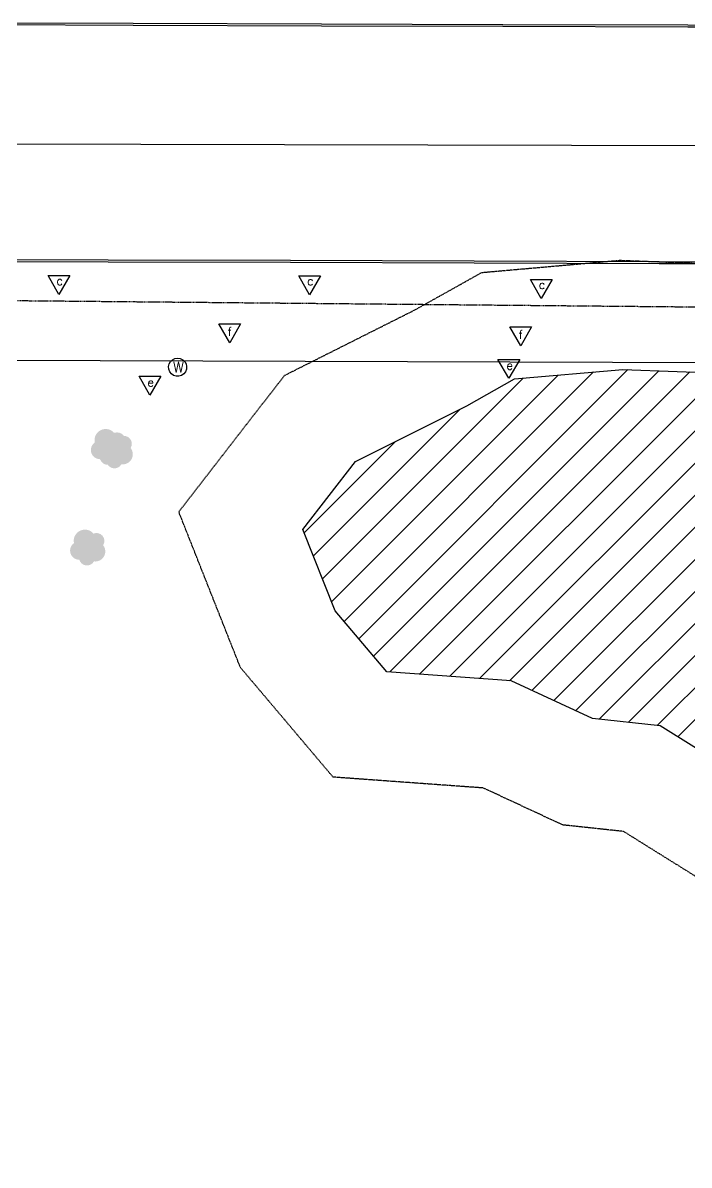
# Model space of a CAD drawing. Header units: feet. Extents: x 19943 to 22668, y 19646 to 21490.
# Drawn here: x 20977 to 21160.5, y 21048.2 to 21362.8 of the extents above; entities that cross this region are included whole.
import ezdxf

# ---------------------------------------------------------------- set-up
doc = ezdxf.new("R2010")
doc.units = ezdxf.units.FT
doc.header["$MEASUREMENT"] = 0
doc.linetypes.add('DASHED2', pattern=[0.375, 0.25, -0.125])
for name, color, linetype in [('V-CATV-UNDR-MRKR', 253, 'Continuous'), ('V-FIBR-UNDR-MRKR', 253, 'Continuous'), ('V-PLNT-TREES-SAVD', 253, 'Continuous'), ('V-POWR-UNDR-MRKR', 253, 'Continuous'), ('V-PROP-LINE', 253, 'Continuous'), ('V-ROAD-CURB-BACK', 253, 'Continuous'), ('V-ROAD-CURB-FACE', 253, 'Continuous'), ('V-STRM-PIPE', 253, 'DASHED2'), ('V-WATR-INST-VALV', 253, 'Continuous'), ('V-WETL', 253, 'Continuous'), ('V-WETL-BUFF', 253, 'DASHED2'), ('V-WETL-HTCH', 253, 'Continuous')]:
    doc.layers.add(name, color=color, linetype=linetype)
doc.styles.add('14', font='ROMANS')

# ---------------------------------------------------------------- blocks, each defined once
blk = doc.blocks.new('Existing Basemap')
at = {"layer": 'V-PLNT-TREES-SAVD'}
h = blk.add_hatch(color=256, dxfattribs=at)
edge = h.paths.add_edge_path()
edge.add_ellipse((21003.02, 21247.81), major_axis=(-1.54, 1.54), ratio=1, start_angle=192.5945, end_angle=337.2688)
edge.add_ellipse((20999.84, 21247.83), major_axis=(-2.19, 2.18), ratio=1, start_angle=265.3136, end_angle=416.8559)
edge.add_ellipse((20998.27, 21245.13), major_axis=(1.78, 1.78), ratio=1, start_angle=80.2866, end_angle=225.7342)
edge.add_ellipse((21000.41, 21243.23), major_axis=(-1.55, 1.55), ratio=1, start_angle=61.1573, end_angle=61.4715)
edge.add_ellipse((21000.41, 21243.23), major_axis=(-1.55, 1.55), ratio=1, start_angle=61.4715, end_angle=195.4892)
edge.add_ellipse((21002.66, 21244.92), major_axis=(1.97, 1.97), ratio=1, start_angle=217.817, end_angle=353.0193)
h = blk.add_hatch(color=256, dxfattribs=at)
edge = h.paths.add_edge_path()
edge.add_ellipse((21004.86, 21246.85), major_axis=(-1.54, 1.54), ratio=1, start_angle=192.5945, end_angle=337.2688)
edge.add_ellipse((21001.68, 21246.87), major_axis=(-2.19, 2.18), ratio=1, start_angle=265.3136, end_angle=416.8559)
edge.add_ellipse((21000.12, 21244.18), major_axis=(1.78, 1.78), ratio=1, start_angle=80.2866, end_angle=225.7342)
edge.add_ellipse((21002.25, 21242.27), major_axis=(-1.55, 1.55), ratio=1, start_angle=61.1573, end_angle=61.4715)
edge.add_ellipse((21002.25, 21242.27), major_axis=(-1.55, 1.55), ratio=1, start_angle=61.4715, end_angle=195.4892)
edge.add_ellipse((21004.51, 21243.96), major_axis=(1.97, 1.97), ratio=1, start_angle=217.817, end_angle=353.0193)
h = blk.add_hatch(color=256, dxfattribs=at)
edge = h.paths.add_edge_path()
edge.add_ellipse((20997.3, 21220.1), major_axis=(-1.54, 1.54), ratio=1, start_angle=192.5945, end_angle=337.2688)
edge.add_ellipse((20994.12, 21220.12), major_axis=(-2.19, 2.18), ratio=1, start_angle=265.3136, end_angle=416.8559)
edge.add_ellipse((20992.55, 21217.43), major_axis=(1.78, 1.78), ratio=1, start_angle=80.2866, end_angle=225.7342)
edge.add_ellipse((20994.68, 21215.52), major_axis=(-1.55, 1.55), ratio=1, start_angle=61.1573, end_angle=61.4715)
edge.add_ellipse((20994.68, 21215.52), major_axis=(-1.55, 1.55), ratio=1, start_angle=61.4715, end_angle=195.4892)
edge.add_ellipse((20996.94, 21217.21), major_axis=(1.97, 1.97), ratio=1, start_angle=217.817, end_angle=353.0193)
at = {"layer": 'V-WETL-HTCH'}
h = blk.add_hatch(dxfattribs=at)
h.set_pattern_fill('ANSI31', color=256, scale=50, style=0)
h.set_pattern_definition([(45, (0.0085, -0.088), (-4.4194174, 4.4194174), [])])
h.paths.add_polyline_path([(21330.14, 21186.29), (21328.77, 21172.24), (21329.07, 21150.17), (21329.28, 21132.29), (21329.35, 21114.26), (21328.99, 21097.62), (21325.9, 21079.16), (21319.95, 21068.3), (21321.25, 21054.77), (21309.96, 21048.19), (21303.02, 21052.68), (21301.12, 21068.09), (21302.33, 21078.16), (21301.81, 21089.14), (21299.87, 21100.53), (21297.74, 21110.16), (21288.16, 21118.56), (21273.39, 21124.32), (21267.35, 21126.92), (21268.71, 21136.74), (21269.26, 21142.72), (21269.26, 21147.36), (21269.6, 21151.9), (21271.11, 21159.46), (21274.03, 21164.47), (21284.33, 21177.03), (21287.93, 21174.97), (21297.72, 21171.11), (21304.13, 21174.45), (21308.08, 21178.32), (21306.26, 21182.97), (21308.24, 21190.78), (21308.37, 21200.98), (21307.53, 21206.92), (21297.19, 21212.8), (21291.07, 21211.92), (21286.35, 21216.19), (21289, 21221.42), (21296.12, 21224.89), (21302.93, 21227.38), (21306.48, 21234.38), (21299.89, 21234.67), (21291.33, 21237.63), (21283.05, 21236.04), (21272.61, 21233.92), (21264, 21216.22), (21253.45, 21188.63), (21232.75, 21210.47), (21207.29, 21206.64), (21189.56, 21184.33), (21171.77, 21157.13), (21152.47, 21169.18), (21133.82, 21171.17), (21111.49, 21181.57), (21077.2, 21184.06), (21063, 21200.86), (21054.15, 21223.24), (21068.63, 21241.93), (21099.28, 21257.34), (21112.43, 21264.7), (21142.19, 21267.34), (21172.09, 21266.2), (21207.61, 21265.72), (21242.16, 21260.95), (21273.8, 21261.49), (21293.37, 21264.17), (21309.31, 21266.85), (21325.54, 21257.55), (21323.04, 21249.53), (21325.75, 21234.98), (21329.25, 21225.86), (21331.49, 21212.61), (21331.88, 21198.83)])
at = {"layer": 'V-CATV-UNDR-MRKR', "linetype": 'Continuous'}
for p, q in [((20983.95, 21293.15), (20989.95, 21293.15)), ((20986.95, 21287.93), (20983.95, 21293.15)), ((20989.95, 21293.15), (20986.95, 21287.93)), ((21052.98, 21293.1), (21058.98, 21293.1)), ((21055.98, 21287.88), (21052.98, 21293.1)), ((21058.98, 21293.1), (21055.98, 21287.88)), ((21116.77, 21292.1), (21122.77, 21292.1)), ((21119.77, 21286.88), (21116.77, 21292.1)), ((21122.77, 21292.1), (21119.77, 21286.88))]:
    blk.add_line(p, q, dxfattribs=at)
at = {"layer": 'V-FIBR-UNDR-MRKR'}
for p, q in [((21030.97, 21279.9), (21036.97, 21279.9)), ((21033.97, 21274.68), (21030.97, 21279.9)), ((21036.97, 21279.9), (21033.97, 21274.68)), ((21111.1, 21279.05), (21117.1, 21279.05)), ((21114.1, 21273.83), (21111.1, 21279.05)), ((21117.1, 21279.05), (21114.1, 21273.83))]:
    blk.add_line(p, q, dxfattribs=at)
at = {"layer": 'V-POWR-UNDR-MRKR'}
for p, q in [((21107.84, 21270.1), (21113.84, 21270.1)), ((21110.84, 21264.88), (21107.84, 21270.1)), ((21113.84, 21270.1), (21110.84, 21264.88)), ((21009.03, 21265.45), (21015.03, 21265.45)), ((21012.03, 21260.23), (21009.03, 21265.45)), ((21015.03, 21265.45), (21012.03, 21260.23))]:
    blk.add_line(p, q, dxfattribs=at)
at = {"layer": 'V-PROP-LINE'}
for p, q in [((20003.33, 21331.86), (21322.62, 21328.58)), ((21322.42, 21268.58), (20651.57, 21270.88))]:
    blk.add_line(p, q, dxfattribs=at)
at = {"layer": 'V-ROAD-CURB-BACK', "linetype": 'Continuous'}
for p, q in [((21007.38, 21362.58), (20956.76, 21362.77)), ((21059.21, 21362.4), (21007.38, 21362.58)), ((21109.2, 21362.25), (21059.21, 21362.4)), ((21160.12, 21362.1), (21109.2, 21362.25)), ((21168.39, 21362.08), (21160.12, 21362.1)), ((20950.55, 21297.13), (21000.54, 21297)), ((21000.54, 21297), (21050.68, 21296.91)), ((21050.68, 21296.91), (21101.28, 21296.69)), ((21101.28, 21296.69), (21152.2, 21296.54)), ((21152.2, 21296.54), (21166.86, 21296.48))]:
    blk.add_line(p, q, dxfattribs=at)
at = {"layer": 'V-ROAD-CURB-FACE'}
for p, q in [((21007.38, 21362.08), (20956.75, 21362.27)), ((21059.21, 21361.9), (21007.38, 21362.08)), ((21109.2, 21361.75), (21059.21, 21361.9)), ((21160.12, 21361.6), (21109.2, 21361.75)), ((21168.39, 21361.58), (21160.12, 21361.6)), ((20950.56, 21297.63), (21000.54, 21297.5)), ((21000.54, 21297.5), (21050.68, 21297.41)), ((21050.68, 21297.41), (21101.28, 21297.19)), ((21101.28, 21297.19), (21152.2, 21297.04)), ((21152.2, 21297.04), (21166.86, 21296.98))]:
    blk.add_line(p, q, dxfattribs=at)
at = {"layer": 'V-STRM-PIPE'}
blk.add_line((20876.89, 21287.21), (21254.08, 21283.7), dxfattribs=at)
at = {"layer": 'V-WATR-INST-VALV'}
for p, q in [((21017.3, 21268.86), (21017.67, 21269.5)), ((21017.67, 21269.5), (21018.22, 21270.01)), ((21018.22, 21270.01), (21018.89, 21270.33)), ((21018.89, 21270.33), (21019.63, 21270.45)), ((21019.63, 21270.45), (21020.37, 21270.33)), ((21019.63, 21270.45), (21019.63, 21270.45)), ((21020.37, 21270.33), (21021.04, 21270.01)), ((21021.04, 21270.01), (21021.58, 21269.5)), ((21021.58, 21269.5), (21021.96, 21268.86)), ((21017.14, 21268.13), (21017.3, 21268.86)), ((21017.19, 21267.39), (21017.14, 21268.13)), ((21017.46, 21266.7), (21017.19, 21267.39)), ((21017.93, 21266.11), (21017.46, 21266.7)), ((21018.54, 21265.69), (21017.93, 21266.11)), ((21021.33, 21266.11), (21020.71, 21265.69)), ((21021.79, 21266.7), (21021.33, 21266.11)), ((21022.07, 21267.39), (21021.79, 21266.7)), ((21021.96, 21268.86), (21022.12, 21268.13)), ((21022.12, 21268.13), (21022.07, 21267.39)), ((21019.26, 21265.47), (21018.54, 21265.69)), ((21020, 21265.47), (21019.26, 21265.47)), ((21020.71, 21265.69), (21020, 21265.47))]:
    blk.add_line(p, q, dxfattribs=at)
at = {"layer": 'V-WETL'}
blk.add_lwpolyline([(21171.77, 21157.13), (21152.47, 21169.18), (21133.82, 21171.17), (21111.49, 21181.57), (21077.2, 21184.06), (21063, 21200.86), (21054.15, 21223.24), (21068.63, 21241.93), (21099.28, 21257.34), (21112.43, 21264.7), (21142.19, 21267.34), (21172.09, 21266.2)], dxfattribs=at)
at = {"layer": 'V-WETL-BUFF', "ltscale": 0.5}
blk.add_lwpolyline([(21180.8, 21116.13), (21142.43, 21140.08), (21125.67, 21141.87), (21103.82, 21152.05), (21062.44, 21155.05), (21036.92, 21185.25), (21019.96, 21228.1), (21049.08, 21265.68), (21085.2, 21283.84), (21103.37, 21294.02), (21141.43, 21297.39), (21172.86, 21296.19)], dxfattribs=at)
at = {"layer": 'V-CATV-UNDR-MRKR', "linetype": 'Continuous', "style": '14'}
for p in [(20986.23, 21290.54), (21055.26, 21290.49), (21119.05, 21289.49)]:
    blk.add_text('c', height=2.4, rotation=0.0008, dxfattribs=at).set_placement(p)
at = {"layer": 'V-FIBR-UNDR-MRKR', "style": '14'}
for p in [(21033.37, 21276.57), (21113.5, 21275.72)]:
    blk.add_text('f', height=2.4, rotation=0.0008, dxfattribs=at).set_placement(p)
at = {"layer": 'V-POWR-UNDR-MRKR', "style": '14'}
for p in [(21110.12, 21267.25), (21011.31, 21262.6)]:
    blk.add_text('e', height=2.4, rotation=0.0008, dxfattribs=at).set_placement(p)
at = {"layer": 'V-WATR-INST-VALV', "style": '14'}
blk.add_text('W', height=3, rotation=0.0008, dxfattribs=at).set_placement((21018.33, 21266.45))

msp = doc.modelspace()

# ---------------------------------------------------------------- block references
msp.add_blockref('Existing Basemap', (0, 0))

doc.saveas('drawing.dxf')
